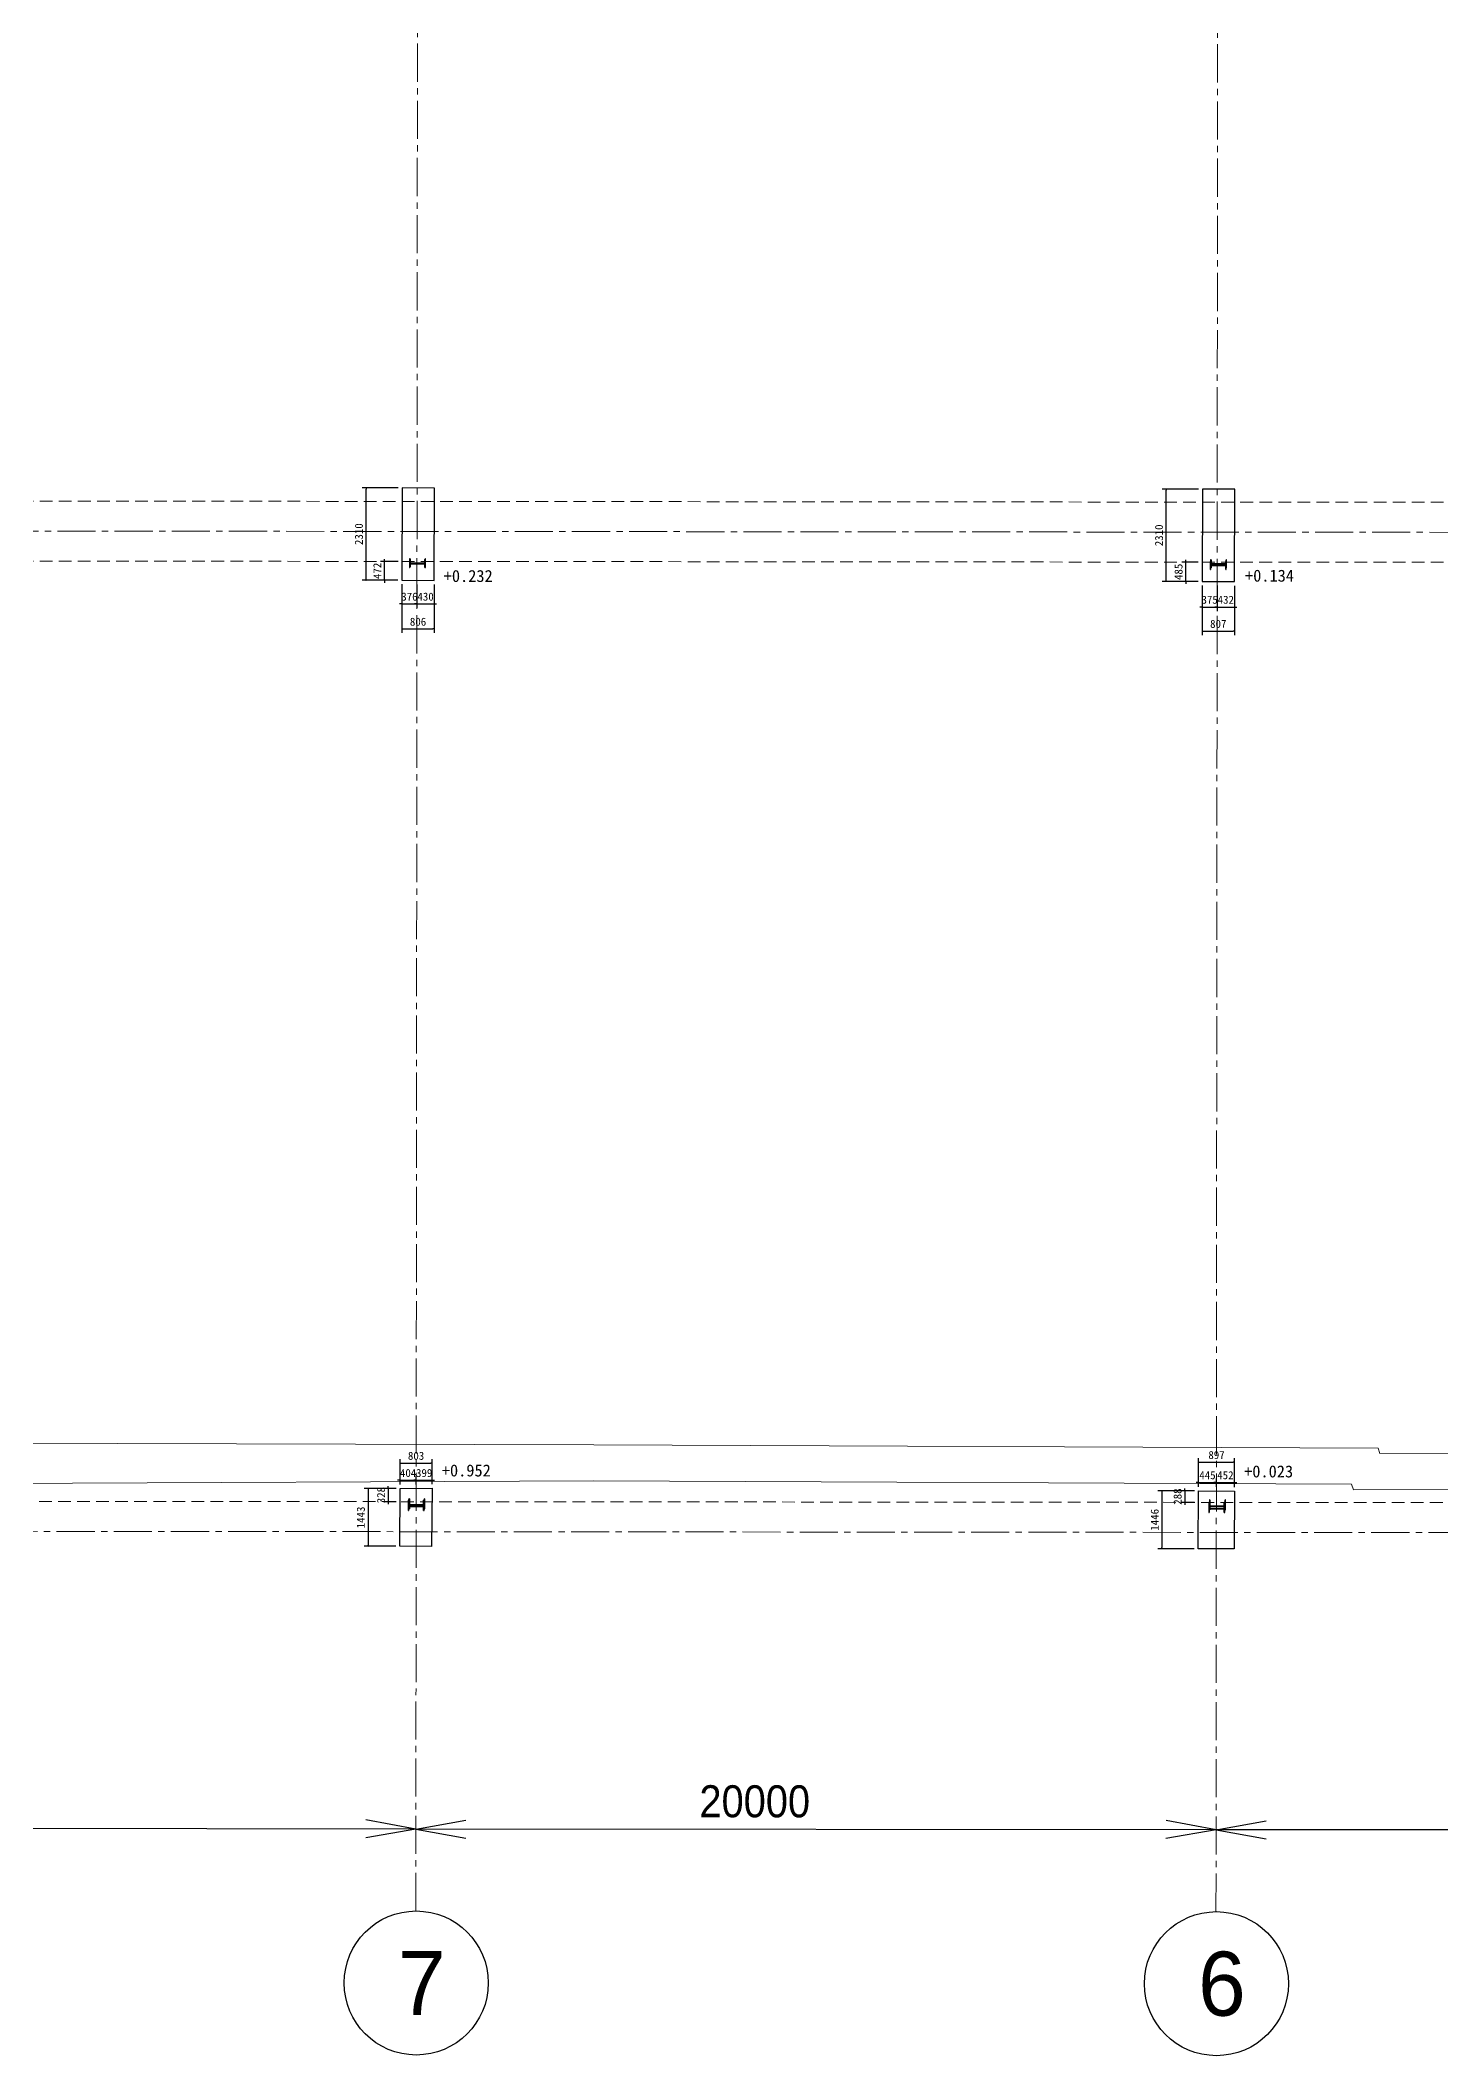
# Model space of a CAD drawing. Header units: millimetres. Extents: x -1487388 to 1863726, y -1887513 to 1367480.
# Drawn here: x 50585 to 85586, y -1441028 to -1390656 of the extents above; entities that cross this region are included whole.
import ezdxf
from ezdxf.enums import TextEntityAlignment as Align

# ---------------------------------------------------------------- set-up
doc = ezdxf.new("R2010")
doc.units = ezdxf.units.MM
doc.header["$LTSCALE"] = 50
doc.header["$PDMODE"] = 35
doc.header["$PDSIZE"] = -0.15
doc.linetypes.add('CENTER', pattern=[9.525, 6.35, -3.175])
doc.linetypes.add('CENTER2', pattern=[28.575, 19.05, -3.175, 3.175, -3.175])
doc.layers.add('一点鎖線', color=6, linetype='CENTER', lineweight=20)
doc.layers.add('注釈', color=9, linetype='Continuous', lineweight=25)
for name, color, linetype in [('上部鉄骨', 30, 'Continuous'), ('下部鉄骨', 3, 'Continuous'), ('基礎', 7, 'Continuous'), ('寸法', 7, 'Continuous'), ('現況', 7, 'Continuous'), ('通り芯', 7, 'Continuous')]:
    doc.layers.add(name, color=color, linetype=linetype)
doc.styles.add('MSゴシック', font='')
doc.styles.get("Standard").update_dxf_attribs({"font": 'MS UI Gothic.ttf'})
doc.styles.get('MSゴシック').set_extended_font_data('MS Gothic')
doc.dimstyles.new('DIM_200_MSゴシック', dxfattribs={"dimtxt": 200, "dimasz": 30, "dimexe": 100, "dimexo": 100, "dimgap": 80, "dimtad": 1, "dimdec": 0, "dimzin": 0, "dimdsep": 46, "dimtxsty": 'MSゴシック', "dimblk": 'DOT', "dimcen": 0, "dimclrd": 256, "dimclre": 256, "dimclrt": 7, "dimaunit": 1, "dimadec": 3, "dimazin": 0, "dimtfac": 1, "dimtdec": 0, "dimtix": 1, "dimtmove": 2, "dimatfit": 3, "dimldrblk": 'ORIGIN2', "dimfxl": 1, "dimtolj": 1, "dimtzin": 0, "dimarcsym": 0})

# ---------------------------------------------------------------- blocks, each defined once
blk = doc.blocks.new('_Dot')
at = {"color": 0, "linetype": 'ByBlock', "lineweight": -2}
blk.add_line((-0.5, 0), (-1, 0), dxfattribs=at)
at = {"color": 0, "linetype": 'ByBlock', "const_width": 0.5}
blk.add_lwpolyline([(-0.25, 0, 1), (0.25, 0, 1)], format="xyb", close=True, dxfattribs=at)
blk = doc.blocks.new('*D54')
at = {"layer": 'Defpoints', "color": 0, "transparency": 16777216}
for p in [(59575, -1426853), (59283, -1427181), (59575, -1427181)]:
    blk.add_point(p, dxfattribs=at)
at = {"layer": '寸法', "lineweight": -2, "transparency": 16777216}
for p, q in [((59475, -1426853), (59183, -1426853)), ((59283, -1426823), (59283, -1426793)), ((59283, -1426853), (59283, -1427181)), ((59475, -1427181), (59183, -1427181)), ((59283, -1427211), (59283, -1427241))]:
    blk.add_line(p, q, dxfattribs=at)
at = {"layer": '寸法', "lineweight": -2, "transparency": 16777216, "xscale": 30, "yscale": 30, "zscale": 30}
for p, rotation in [((59283, -1426853), 270), ((59283, -1427181), 90)]:
    blk.add_blockref('_Dot', p, dxfattribs=dict(at, rotation=rotation))
at = {"layer": '寸法', "color": 7, "transparency": 16777216, "insert": (59103, -1427017), "char_height": 200, "attachment_point": 5, "rotation": 90, "style": 'MSゴシック'}
blk.add_mtext('\\A1;328', dxfattribs=at)
blk = doc.blocks.new('_Origin2')
at = {"color": 0, "linetype": 'ByBlock', "lineweight": -2}
blk.add_line((-0.5, 0), (-1, 0), dxfattribs=at)
for radius in [0.5, 0.25]:
    blk.add_circle((0, 0), radius, dxfattribs=at)
blk = doc.blocks.new('*D55')
at = {"layer": 'Defpoints', "color": 0, "transparency": 16777216}
for p in [(59575, -1426853), (59979, -1426646), (59979, -1426849)]:
    blk.add_point(p, dxfattribs=at)
at = {"layer": '寸法', "lineweight": -2, "transparency": 16777216}
for p, q in [((59545, -1426646), (59515, -1426646)), ((59575, -1426753), (59575, -1426546)), ((59575, -1426646), (59979, -1426646)), ((59979, -1426749), (59979, -1426546)), ((60009, -1426646), (60039, -1426646))]:
    blk.add_line(p, q, dxfattribs=at)
at = {"layer": '寸法', "lineweight": -2, "transparency": 16777216, "xscale": 30, "yscale": 30, "zscale": 30}
blk.add_blockref('_Dot', (59575, -1426646), dxfattribs=at)
at = {"layer": '寸法', "lineweight": -2, "transparency": 16777216, "xscale": 30, "yscale": 30, "zscale": 30, "rotation": 180}
blk.add_blockref('_Dot', (59979, -1426646), dxfattribs=at)
at = {"layer": '寸法', "color": 7, "transparency": 16777216, "insert": (59777, -1426466), "char_height": 200, "attachment_point": 5, "style": 'MSゴシック'}
blk.add_mtext('\\A1;404', dxfattribs=at)
blk = doc.blocks.new('*D56')
at = {"layer": 'Defpoints', "color": 0, "transparency": 16777216}
for p in [(60378, -1426217), (59575, -1426853), (60378, -1426846)]:
    blk.add_point(p, dxfattribs=at)
at = {"layer": '寸法', "lineweight": -2, "transparency": 16777216}
for p, q in [((59575, -1426753), (59575, -1426117)), ((59605, -1426217), (60348, -1426217)), ((60378, -1426746), (60378, -1426117))]:
    blk.add_line(p, q, dxfattribs=at)
at = {"layer": '寸法', "lineweight": -2, "transparency": 16777216, "xscale": 30, "yscale": 30, "zscale": 30, "rotation": 180}
blk.add_blockref('_Dot', (59575, -1426217), dxfattribs=at)
at = {"layer": '寸法', "lineweight": -2, "transparency": 16777216, "xscale": 30, "yscale": 30, "zscale": 30}
blk.add_blockref('_Dot', (60378, -1426217), dxfattribs=at)
at = {"layer": '寸法', "color": 7, "transparency": 16777216, "insert": (59977, -1426037), "char_height": 200, "attachment_point": 5, "style": 'MSゴシック'}
blk.add_mtext('\\A1;803', dxfattribs=at)
blk = doc.blocks.new('*D57')
at = {"layer": 'Defpoints', "color": 0, "transparency": 16777216}
for p in [(59979, -1426849), (60378, -1426646), (60378, -1426846)]:
    blk.add_point(p, dxfattribs=at)
at = {"layer": '寸法', "lineweight": -2, "transparency": 16777216}
for p, q in [((59949, -1426646), (59919, -1426646)), ((59979, -1426749), (59979, -1426546)), ((59979, -1426646), (60378, -1426646)), ((60378, -1426746), (60378, -1426546)), ((60408, -1426646), (60438, -1426646))]:
    blk.add_line(p, q, dxfattribs=at)
at = {"layer": '寸法', "lineweight": -2, "transparency": 16777216, "xscale": 30, "yscale": 30, "zscale": 30}
blk.add_blockref('_Dot', (59979, -1426646), dxfattribs=at)
at = {"layer": '寸法', "lineweight": -2, "transparency": 16777216, "xscale": 30, "yscale": 30, "zscale": 30, "rotation": 180}
blk.add_blockref('_Dot', (60378, -1426646), dxfattribs=at)
at = {"layer": '寸法', "color": 7, "transparency": 16777216, "insert": (60179, -1426466), "char_height": 200, "attachment_point": 5, "style": 'MSゴシック'}
blk.add_mtext('\\A1;399', dxfattribs=at)
blk = doc.blocks.new('*D58')
at = {"layer": 'Defpoints', "color": 0, "transparency": 16777216}
for p in [(79534, -1426911), (79191, -1427198), (79534, -1427198)]:
    blk.add_point(p, dxfattribs=at)
at = {"layer": '寸法', "lineweight": -2, "transparency": 16777216}
for p, q in [((79434, -1426911), (79091, -1426911)), ((79191, -1426881), (79191, -1426851)), ((79191, -1426911), (79191, -1427198)), ((79434, -1427198), (79091, -1427198)), ((79191, -1427228), (79191, -1427258))]:
    blk.add_line(p, q, dxfattribs=at)
at = {"layer": '寸法', "lineweight": -2, "transparency": 16777216, "xscale": 30, "yscale": 30, "zscale": 30}
for p, rotation in [((79191, -1426911), 270), ((79191, -1427198), 90)]:
    blk.add_blockref('_Dot', p, dxfattribs=dict(at, rotation=rotation))
at = {"layer": '寸法', "color": 7, "transparency": 16777216, "insert": (79011, -1427054), "char_height": 200, "attachment_point": 5, "rotation": 90, "style": 'MSゴシック'}
blk.add_mtext('\\A1;288', dxfattribs=at)
blk = doc.blocks.new('*D59')
at = {"layer": 'Defpoints', "color": 0, "transparency": 16777216}
for p in [(80431, -1426197), (79534, -1426911), (80431, -1426915)]:
    blk.add_point(p, dxfattribs=at)
at = {"layer": '寸法', "lineweight": -2, "transparency": 16777216}
for p, q in [((79534, -1426811), (79534, -1426097)), ((79564, -1426197), (80401, -1426197)), ((80431, -1426815), (80431, -1426097))]:
    blk.add_line(p, q, dxfattribs=at)
at = {"layer": '寸法', "lineweight": -2, "transparency": 16777216, "xscale": 30, "yscale": 30, "zscale": 30, "rotation": 180}
blk.add_blockref('_Dot', (79534, -1426197), dxfattribs=at)
at = {"layer": '寸法', "lineweight": -2, "transparency": 16777216, "xscale": 30, "yscale": 30, "zscale": 30}
blk.add_blockref('_Dot', (80431, -1426197), dxfattribs=at)
at = {"layer": '寸法', "color": 7, "transparency": 16777216, "insert": (79983, -1426017), "char_height": 200, "attachment_point": 5, "style": 'MSゴシック'}
blk.add_mtext('\\A1;897', dxfattribs=at)
blk = doc.blocks.new('*D60')
at = {"layer": 'Defpoints', "color": 0, "transparency": 16777216}
for p in [(79534, -1426911), (79979, -1426702), (79979, -1426911)]:
    blk.add_point(p, dxfattribs=at)
at = {"layer": '寸法', "lineweight": -2, "transparency": 16777216}
for p, q in [((79504, -1426702), (79474, -1426702)), ((79534, -1426811), (79534, -1426602)), ((79534, -1426702), (79979, -1426702)), ((79979, -1426811), (79979, -1426602)), ((80009, -1426702), (80039, -1426702))]:
    blk.add_line(p, q, dxfattribs=at)
at = {"layer": '寸法', "lineweight": -2, "transparency": 16777216, "xscale": 30, "yscale": 30, "zscale": 30}
blk.add_blockref('_Dot', (79534, -1426702), dxfattribs=at)
at = {"layer": '寸法', "lineweight": -2, "transparency": 16777216, "xscale": 30, "yscale": 30, "zscale": 30, "rotation": 180}
blk.add_blockref('_Dot', (79979, -1426702), dxfattribs=at)
at = {"layer": '寸法', "color": 7, "transparency": 16777216, "insert": (79757, -1426522), "char_height": 200, "attachment_point": 5, "style": 'MSゴシック'}
blk.add_mtext('\\A1;445', dxfattribs=at)
blk = doc.blocks.new('*D61')
at = {"layer": 'Defpoints', "color": 0, "transparency": 16777216}
for p in [(79979, -1426911), (80431, -1426702), (80431, -1426915)]:
    blk.add_point(p, dxfattribs=at)
at = {"layer": '寸法', "lineweight": -2, "transparency": 16777216}
for p, q in [((79949, -1426702), (79919, -1426702)), ((79979, -1426811), (79979, -1426602)), ((79979, -1426702), (80431, -1426702)), ((80431, -1426815), (80431, -1426602)), ((80461, -1426702), (80491, -1426702))]:
    blk.add_line(p, q, dxfattribs=at)
at = {"layer": '寸法', "lineweight": -2, "transparency": 16777216, "xscale": 30, "yscale": 30, "zscale": 30}
blk.add_blockref('_Dot', (79979, -1426702), dxfattribs=at)
at = {"layer": '寸法', "lineweight": -2, "transparency": 16777216, "xscale": 30, "yscale": 30, "zscale": 30, "rotation": 180}
blk.add_blockref('_Dot', (80431, -1426702), dxfattribs=at)
at = {"layer": '寸法', "color": 7, "transparency": 16777216, "insert": (80205, -1426522), "char_height": 200, "attachment_point": 5, "style": 'MSゴシック'}
blk.add_mtext('\\A1;452', dxfattribs=at)
blk = doc.blocks.new('*D107')
at = {"layer": 'Defpoints', "color": 0, "transparency": 16777216}
for p in [(79215, -1403698), (79626, -1403698), (79624, -1404183)]:
    blk.add_point(p, dxfattribs=at)
at = {"layer": '寸法', "lineweight": -2, "transparency": 16777216}
for p, q in [((79526, -1403698), (79115, -1403698)), ((79215, -1403668), (79215, -1403638)), ((79215, -1404183), (79215, -1403698)), ((79524, -1404183), (79115, -1404183)), ((79215, -1404213), (79215, -1404243))]:
    blk.add_line(p, q, dxfattribs=at)
at = {"layer": '寸法', "lineweight": -2, "transparency": 16777216, "xscale": 30, "yscale": 30, "zscale": 30}
for p, rotation in [((79215, -1403698), 270), ((79215, -1404183), 90)]:
    blk.add_blockref('_Dot', p, dxfattribs=dict(at, rotation=rotation))
at = {"layer": '寸法', "color": 7, "transparency": 16777216, "insert": (79035, -1403941), "char_height": 200, "attachment_point": 5, "rotation": 90, "style": 'MSゴシック'}
blk.add_mtext('\\A1;485', dxfattribs=at)
blk = doc.blocks.new('*D108')
at = {"layer": 'Defpoints', "color": 0, "transparency": 16777216}
for p in [(78727, -1401874), (79634, -1401874), (79624, -1404183)]:
    blk.add_point(p, dxfattribs=at)
at = {"layer": '寸法', "lineweight": -2, "transparency": 16777216}
for p, q in [((79534, -1401874), (78627, -1401874)), ((78727, -1404153), (78727, -1401904)), ((79524, -1404183), (78627, -1404183))]:
    blk.add_line(p, q, dxfattribs=at)
at = {"layer": '寸法', "lineweight": -2, "transparency": 16777216, "xscale": 30, "yscale": 30, "zscale": 30}
for p, rotation in [((78727, -1401874), 90), ((78727, -1404183), 270)]:
    blk.add_blockref('_Dot', p, dxfattribs=dict(at, rotation=rotation))
at = {"layer": '寸法', "color": 7, "transparency": 16777216, "insert": (78547, -1403029), "char_height": 200, "attachment_point": 5, "rotation": 90, "style": 'MSゴシック'}
blk.add_mtext('\\A1;2310', dxfattribs=at)
blk = doc.blocks.new('*D109')
at = {"layer": 'Defpoints', "color": 0, "transparency": 16777216}
for p in [(79624, -1404183), (79999, -1404185), (79999, -1404820)]:
    blk.add_point(p, dxfattribs=at)
at = {"layer": '寸法', "lineweight": -2, "transparency": 16777216}
for p, q in [((79624, -1404283), (79624, -1404920)), ((79999, -1404285), (79999, -1404920)), ((79594, -1404820), (79564, -1404820)), ((79624, -1404820), (79999, -1404820)), ((80029, -1404820), (80059, -1404820))]:
    blk.add_line(p, q, dxfattribs=at)
at = {"layer": '寸法', "lineweight": -2, "transparency": 16777216, "xscale": 30, "yscale": 30, "zscale": 30}
blk.add_blockref('_Dot', (79624, -1404820), dxfattribs=at)
at = {"layer": '寸法', "lineweight": -2, "transparency": 16777216, "xscale": 30, "yscale": 30, "zscale": 30, "rotation": 180}
blk.add_blockref('_Dot', (79999, -1404820), dxfattribs=at)
at = {"layer": '寸法', "color": 7, "transparency": 16777216, "insert": (79812, -1404640), "char_height": 200, "attachment_point": 5, "style": 'MSゴシック'}
blk.add_mtext('\\A1;375', dxfattribs=at)
blk = doc.blocks.new('*D110')
at = {"layer": 'Defpoints', "color": 0, "transparency": 16777216}
for p in [(79624, -1404183), (80431, -1404187), (80431, -1405422)]:
    blk.add_point(p, dxfattribs=at)
at = {"layer": '寸法', "lineweight": -2, "transparency": 16777216}
for p, q in [((79624, -1404283), (79624, -1405522)), ((80431, -1404287), (80431, -1405522)), ((79654, -1405422), (80401, -1405422))]:
    blk.add_line(p, q, dxfattribs=at)
at = {"layer": '寸法', "lineweight": -2, "transparency": 16777216, "xscale": 30, "yscale": 30, "zscale": 30, "rotation": 180}
blk.add_blockref('_Dot', (79624, -1405422), dxfattribs=at)
at = {"layer": '寸法', "lineweight": -2, "transparency": 16777216, "xscale": 30, "yscale": 30, "zscale": 30}
blk.add_blockref('_Dot', (80431, -1405422), dxfattribs=at)
at = {"layer": '寸法', "color": 7, "transparency": 16777216, "insert": (80027, -1405242), "char_height": 200, "attachment_point": 5, "style": 'MSゴシック'}
blk.add_mtext('\\A1;807', dxfattribs=at)
blk = doc.blocks.new('*D111')
at = {"layer": 'Defpoints', "color": 0, "transparency": 16777216}
for p in [(79999, -1404185), (80431, -1404187), (80431, -1404820)]:
    blk.add_point(p, dxfattribs=at)
at = {"layer": '寸法', "lineweight": -2, "transparency": 16777216}
for p, q in [((79999, -1404285), (79999, -1404920)), ((80431, -1404287), (80431, -1404920)), ((79969, -1404820), (79939, -1404820)), ((79999, -1404820), (80431, -1404820)), ((80461, -1404820), (80491, -1404820))]:
    blk.add_line(p, q, dxfattribs=at)
at = {"layer": '寸法', "lineweight": -2, "transparency": 16777216, "xscale": 30, "yscale": 30, "zscale": 30}
blk.add_blockref('_Dot', (79999, -1404820), dxfattribs=at)
at = {"layer": '寸法', "lineweight": -2, "transparency": 16777216, "xscale": 30, "yscale": 30, "zscale": 30, "rotation": 180}
blk.add_blockref('_Dot', (80431, -1404820), dxfattribs=at)
at = {"layer": '寸法', "color": 7, "transparency": 16777216, "insert": (80215, -1404640), "char_height": 200, "attachment_point": 5, "style": 'MSゴシック'}
blk.add_mtext('\\A1;432', dxfattribs=at)
blk = doc.blocks.new('*D112')
at = {"layer": 'Defpoints', "color": 0, "transparency": 16777216}
for p in [(59187, -1403681), (59625, -1403681), (59623, -1404153)]:
    blk.add_point(p, dxfattribs=at)
at = {"layer": '寸法', "lineweight": -2, "transparency": 16777216}
for p, q in [((59525, -1403681), (59087, -1403681)), ((59187, -1403651), (59187, -1403621)), ((59187, -1404153), (59187, -1403681)), ((59523, -1404153), (59087, -1404153)), ((59187, -1404183), (59187, -1404213))]:
    blk.add_line(p, q, dxfattribs=at)
at = {"layer": '寸法', "lineweight": -2, "transparency": 16777216, "xscale": 30, "yscale": 30, "zscale": 30}
for p, rotation in [((59187, -1403681), 270), ((59187, -1404153), 90)]:
    blk.add_blockref('_Dot', p, dxfattribs=dict(at, rotation=rotation))
at = {"layer": '寸法', "color": 7, "transparency": 16777216, "insert": (59007, -1403917), "char_height": 200, "attachment_point": 5, "rotation": 90, "style": 'MSゴシック'}
blk.add_mtext('\\A1;472', dxfattribs=at)
blk = doc.blocks.new('*D113')
at = {"layer": 'Defpoints', "color": 0, "transparency": 16777216}
for p in [(58728, -1401844), (59633, -1401844), (59623, -1404153)]:
    blk.add_point(p, dxfattribs=at)
at = {"layer": '寸法', "lineweight": -2, "transparency": 16777216}
for p, q in [((59533, -1401844), (58628, -1401844)), ((58728, -1404123), (58728, -1401874)), ((59523, -1404153), (58628, -1404153))]:
    blk.add_line(p, q, dxfattribs=at)
at = {"layer": '寸法', "lineweight": -2, "transparency": 16777216, "xscale": 30, "yscale": 30, "zscale": 30}
for p, rotation in [((58728, -1401844), 90), ((58728, -1404153), 270)]:
    blk.add_blockref('_Dot', p, dxfattribs=dict(at, rotation=rotation))
at = {"layer": '寸法', "color": 7, "transparency": 16777216, "insert": (58548, -1402999), "char_height": 200, "attachment_point": 5, "rotation": 90, "style": 'MSゴシック'}
blk.add_mtext('\\A1;2310', dxfattribs=at)
blk = doc.blocks.new('*D114')
at = {"layer": 'Defpoints', "color": 0, "transparency": 16777216}
for p in [(59623, -1404153), (60429, -1404157), (60429, -1405369)]:
    blk.add_point(p, dxfattribs=at)
at = {"layer": '寸法', "lineweight": -2, "transparency": 16777216}
for p, q in [((59623, -1404253), (59623, -1405469)), ((60429, -1404257), (60429, -1405469)), ((59653, -1405369), (60399, -1405369))]:
    blk.add_line(p, q, dxfattribs=at)
at = {"layer": '寸法', "lineweight": -2, "transparency": 16777216, "xscale": 30, "yscale": 30, "zscale": 30, "rotation": 180}
blk.add_blockref('_Dot', (59623, -1405369), dxfattribs=at)
at = {"layer": '寸法', "lineweight": -2, "transparency": 16777216, "xscale": 30, "yscale": 30, "zscale": 30}
blk.add_blockref('_Dot', (60429, -1405369), dxfattribs=at)
at = {"layer": '寸法', "color": 7, "transparency": 16777216, "insert": (60026, -1405189), "char_height": 200, "attachment_point": 5, "style": 'MSゴシック'}
blk.add_mtext('\\A1;806', dxfattribs=at)
blk = doc.blocks.new('*D115')
at = {"layer": 'Defpoints', "color": 0, "transparency": 16777216}
for p in [(59623, -1404153), (59999, -1404155), (59999, -1404742)]:
    blk.add_point(p, dxfattribs=at)
at = {"layer": '寸法', "lineweight": -2, "transparency": 16777216}
for p, q in [((59623, -1404253), (59623, -1404842)), ((59999, -1404255), (59999, -1404842)), ((59593, -1404742), (59563, -1404742)), ((59623, -1404742), (59999, -1404742)), ((60029, -1404742), (60059, -1404742))]:
    blk.add_line(p, q, dxfattribs=at)
at = {"layer": '寸法', "lineweight": -2, "transparency": 16777216, "xscale": 30, "yscale": 30, "zscale": 30}
blk.add_blockref('_Dot', (59623, -1404742), dxfattribs=at)
at = {"layer": '寸法', "lineweight": -2, "transparency": 16777216, "xscale": 30, "yscale": 30, "zscale": 30, "rotation": 180}
blk.add_blockref('_Dot', (59999, -1404742), dxfattribs=at)
at = {"layer": '寸法', "color": 7, "transparency": 16777216, "insert": (59811, -1404562), "char_height": 200, "attachment_point": 5, "style": 'MSゴシック'}
blk.add_mtext('\\A1;376', dxfattribs=at)
blk = doc.blocks.new('*D116')
at = {"layer": 'Defpoints', "color": 0, "transparency": 16777216}
for p in [(59999, -1404155), (60429, -1404157), (60429, -1404742)]:
    blk.add_point(p, dxfattribs=at)
at = {"layer": '寸法', "lineweight": -2, "transparency": 16777216}
for p, q in [((59999, -1404255), (59999, -1404842)), ((60429, -1404257), (60429, -1404842)), ((59969, -1404742), (59939, -1404742)), ((59999, -1404742), (60429, -1404742)), ((60459, -1404742), (60489, -1404742))]:
    blk.add_line(p, q, dxfattribs=at)
at = {"layer": '寸法', "lineweight": -2, "transparency": 16777216, "xscale": 30, "yscale": 30, "zscale": 30}
blk.add_blockref('_Dot', (59999, -1404742), dxfattribs=at)
at = {"layer": '寸法', "lineweight": -2, "transparency": 16777216, "xscale": 30, "yscale": 30, "zscale": 30, "rotation": 180}
blk.add_blockref('_Dot', (60429, -1404742), dxfattribs=at)
at = {"layer": '寸法', "color": 7, "transparency": 16777216, "insert": (60214, -1404562), "char_height": 200, "attachment_point": 5, "style": 'MSゴシック'}
blk.add_mtext('\\A1;430', dxfattribs=at)
blk = doc.blocks.new('*D142')
at = {"layer": 'Defpoints', "color": 0, "transparency": 16777216}
for p in [(79534, -1426911), (78619, -1428356), (79527, -1428356)]:
    blk.add_point(p, dxfattribs=at)
at = {"layer": '寸法', "lineweight": -2, "transparency": 16777216}
for p, q in [((79434, -1426911), (78519, -1426911)), ((78619, -1426941), (78619, -1428326)), ((79427, -1428356), (78519, -1428356))]:
    blk.add_line(p, q, dxfattribs=at)
at = {"layer": '寸法', "lineweight": -2, "transparency": 16777216, "xscale": 30, "yscale": 30, "zscale": 30}
for p, rotation in [((78619, -1426911), 90), ((78619, -1428356), 270)]:
    blk.add_blockref('_Dot', p, dxfattribs=dict(at, rotation=rotation))
at = {"layer": '寸法', "color": 7, "transparency": 16777216, "insert": (78439, -1427634), "char_height": 200, "attachment_point": 5, "rotation": 90, "style": 'MSゴシック'}
blk.add_mtext('\\A1;1446', dxfattribs=at)
blk = doc.blocks.new('*D143')
at = {"layer": 'Defpoints', "color": 0, "transparency": 16777216}
for p in [(59575, -1426853), (58777, -1428296), (59573, -1428296)]:
    blk.add_point(p, dxfattribs=at)
at = {"layer": '寸法', "lineweight": -2, "transparency": 16777216}
for p, q in [((59475, -1426853), (58677, -1426853)), ((58777, -1426883), (58777, -1428266)), ((59473, -1428296), (58677, -1428296))]:
    blk.add_line(p, q, dxfattribs=at)
at = {"layer": '寸法', "lineweight": -2, "transparency": 16777216, "xscale": 30, "yscale": 30, "zscale": 30}
for p, rotation in [((58777, -1426853), 90), ((58777, -1428296), 270)]:
    blk.add_blockref('_Dot', p, dxfattribs=dict(at, rotation=rotation))
at = {"layer": '寸法', "color": 7, "transparency": 16777216, "insert": (58597, -1427575), "char_height": 200, "attachment_point": 5, "rotation": 90, "style": 'MSゴシック'}
blk.add_mtext('\\A1;1443', dxfattribs=at)

msp = doc.modelspace()

# ---------------------------------------------------------------- linework, layer by layer
at = {"layer": '一点鎖線'}
for p, q in [((-270894.5, -1401894.7), (203109, -1402305.3)), ((-270895.8, -1403394.7), (203107.7, -1403805.3)), ((-270916.2, -1426894.6), (203087.3, -1427305.3))]:
    msp.add_line(p, q, dxfattribs=at)
at = {"layer": '上部鉄骨'}
for p, q in [((59827.2, -1403618.6), (59815.5, -1403618.6)), ((59815.5, -1403618.6), (59815.5, -1403818.6)), ((59815.5, -1403818.6), (59827.2, -1403818.6)), ((59827.2, -1403618.6), (59827.2, -1403818.6)), ((59827.2, -1403712.6), (60203.8, -1403712.6)), ((59827.2, -1403718.6), (60203.8, -1403718.6)), ((59827.2, -1403724.6), (60203.8, -1403724.6)), ((60015.5, -1403724.6), (60015.5, -1403712.6)), ((60203.8, -1403818.6), (60203.8, -1403618.6)), ((60215.5, -1403618.6), (60203.8, -1403618.6)), ((60203.8, -1403818.6), (60215.5, -1403818.6)), ((60215.5, -1403818.6), (60215.5, -1403618.6)), ((79847.7, -1403639.1), (79835.9, -1403639.1)), ((79835.9, -1403639.1), (79835.9, -1403839.1)), ((79835.9, -1403839.1), (79847.7, -1403839.1)), ((79847.7, -1403639.1), (79847.7, -1403839.1)), ((79847.7, -1403733.1), (80224.2, -1403733.1)), ((79847.7, -1403739.1), (80224.2, -1403739.1)), ((79847.7, -1403745.1), (80224.2, -1403745.1)), ((80035.9, -1403745.1), (80035.9, -1403733.1)), ((80224.2, -1403839.1), (80224.2, -1403639.1)), ((80235.9, -1403639.1), (80224.2, -1403639.1)), ((80224.2, -1403839.1), (80235.9, -1403839.1)), ((80235.9, -1403839.1), (80235.9, -1403639.1)), ((59808.6, -1427107.4), (59796.9, -1427107.4)), ((59796.9, -1427107.4), (59796.9, -1427359.2)), ((59796.9, -1427359.2), (59808.6, -1427359.2)), ((59808.6, -1427107.4), (59808.6, -1427359.2)), ((59808.6, -1427253.2), (60185.2, -1427253.2)), ((59808.6, -1427259.2), (60185.2, -1427259.2)), ((59808.6, -1427265.2), (60185.2, -1427265.2)), ((59996.9, -1427265.2), (59996.9, -1427253.2)), ((60185.2, -1427359.2), (60185.2, -1427107.4)), ((60196.9, -1427107.4), (60185.2, -1427107.4)), ((60185.2, -1427359.2), (60196.9, -1427359.2)), ((60196.9, -1427359.2), (60196.9, -1427107.4)), ((79820, -1427135.9), (79808.3, -1427135.9)), ((79808.3, -1427135.9), (79808.3, -1427387.8)), ((79808.3, -1427387.8), (79820, -1427387.8)), ((79820, -1427135.9), (79820, -1427387.8)), ((79820, -1427281.8), (80196.6, -1427281.8)), ((79820, -1427287.8), (80196.6, -1427287.8)), ((79820, -1427293.8), (80196.6, -1427293.8)), ((80008.3, -1427293.8), (80008.3, -1427281.8)), ((80196.6, -1427387.8), (80196.6, -1427135.9)), ((80208.3, -1427135.9), (80196.6, -1427135.9)), ((80196.6, -1427387.8), (80208.3, -1427387.8)), ((80208.3, -1427387.8), (80208.3, -1427135.9))]:
    msp.add_line(p, q, dxfattribs=at)
at = {"layer": '下部鉄骨'}
for p, q in [((59822, -1403632.6), (59810.3, -1403632.6)), ((59810.3, -1403632.6), (59810.3, -1403832.6)), ((59810.3, -1403832.6), (59822, -1403832.6)), ((59822, -1403632.6), (59822, -1403832.6)), ((59822, -1403726.6), (60198.5, -1403726.6)), ((59822, -1403732.6), (60198.5, -1403732.6)), ((59822, -1403738.6), (60198.5, -1403738.6)), ((60010.3, -1403738.6), (60010.3, -1403726.6)), ((60198.5, -1403832.6), (60198.5, -1403632.6)), ((60210.3, -1403632.6), (60198.5, -1403632.6)), ((60198.5, -1403832.6), (60210.3, -1403832.6)), ((60210.3, -1403832.6), (60210.3, -1403632.6)), ((79836.4, -1403679.9), (79824.7, -1403679.9)), ((79824.7, -1403679.9), (79824.7, -1403879.9)), ((79836.4, -1403679.9), (79836.4, -1403879.9)), ((79836.4, -1403773.9), (80213, -1403773.9)), ((79836.4, -1403779.9), (80213, -1403779.9)), ((79836.4, -1403785.9), (80213, -1403785.9)), ((80024.7, -1403785.9), (80024.7, -1403773.9)), ((80213, -1403879.9), (80213, -1403679.9)), ((80224.7, -1403679.9), (80213, -1403679.9)), ((80224.7, -1403879.9), (80224.7, -1403679.9)), ((79824.7, -1403879.9), (79836.4, -1403879.9)), ((80213, -1403879.9), (80224.7, -1403879.9)), ((59787.9, -1427145.8), (59776.2, -1427145.8)), ((59776.2, -1427145.8), (59776.2, -1427397.7)), ((59776.2, -1427397.7), (59787.9, -1427397.7)), ((59787.9, -1427145.8), (59787.9, -1427397.7)), ((59787.9, -1427291.7), (60164.5, -1427291.7)), ((59787.9, -1427297.7), (60164.5, -1427297.7)), ((59787.9, -1427303.7), (60164.5, -1427303.7)), ((59976.2, -1427303.7), (59976.2, -1427291.7)), ((60164.5, -1427397.7), (60164.5, -1427145.8)), ((60176.2, -1427145.8), (60164.5, -1427145.8)), ((60164.5, -1427397.7), (60176.2, -1427397.7)), ((60176.2, -1427397.7), (60176.2, -1427145.8)), ((79799, -1427198.9), (79787.3, -1427198.9)), ((79787.3, -1427198.9), (79787.3, -1427450.8)), ((79787.3, -1427450.8), (79799, -1427450.8)), ((79799, -1427198.9), (79799, -1427450.8)), ((79799, -1427344.8), (80175.6, -1427344.8)), ((79799, -1427350.8), (80175.6, -1427350.8)), ((79799, -1427356.8), (80175.6, -1427356.8)), ((79987.3, -1427356.8), (79987.3, -1427344.8)), ((80175.6, -1427450.8), (80175.6, -1427198.9)), ((80187.3, -1427198.9), (80175.6, -1427198.9)), ((80175.6, -1427450.8), (80187.3, -1427450.8)), ((80187.3, -1427450.8), (80187.3, -1427198.9))]:
    msp.add_line(p, q, dxfattribs=at)
at = {"layer": '基礎'}
for points in [[(59622.9, -1404153.5), (60429.2, -1404156.9), (60438.9, -1401847.1), (59632.6, -1401843.7)], [(79624.3, -1404183.4), (80430.6, -1404186.8), (80440.4, -1401877), (79634.1, -1401873.6)], [(79534.4, -1426910.6), (80431.2, -1426915.1), (80424, -1428360.9), (79527.2, -1428356.5)]]:
    msp.add_lwpolyline(points, close=True, dxfattribs=at)
msp.add_lwpolyline([(59573, -1428296.2), (59575.3, -1426853.3), (60377.9, -1426845.7), (60363.3, -1428302.7), (59573, -1428296.2)], dxfattribs=at)
at = {"layer": '寸法'}
for p, q in [((59971.9, -1435362.3), (39971.9, -1435345)), ((59971.9, -1435362.3), (58720.5, -1435586)), ((59971.9, -1435362.3), (58720.9, -1435136.4)), ((59971.9, -1435362.3), (61223.3, -1435138.6)), ((79971.9, -1435379.6), (59971.9, -1435362.3)), ((59971.9, -1435362.3), (61222.9, -1435588.2)), ((79971.9, -1435379.6), (78720.5, -1435603.3)), ((79971.9, -1435379.6), (78720.9, -1435153.7)), ((79971.9, -1435379.6), (81223.3, -1435155.9)), ((99971.9, -1435396.9), (79971.9, -1435379.6)), ((79971.9, -1435379.6), (81222.9, -1435605.5))]:
    msp.add_line(p, q, dxfattribs=at)
at = {"layer": '注釈', "color": 7}
for centre in [(59980.7, -1439210.8), (79980.7, -1439228.1)]:
    msp.add_circle(centre, 1800, dxfattribs=at)
at = {"layer": '現況', "color": 140, "lineweight": 18}
for p, q in [((64419.3, -1425756.7), (48499.8, -1425720)), ((84021.1, -1425845.4), (64419.3, -1425756.7)), ((84064.4, -1425980.8), (84021.1, -1425845.4)), ((110565.9, -1425868.6), (84064.4, -1425980.8)), ((64416.2, -1426661.3), (47327.8, -1426733.4)), ((83359.9, -1426747), (64416.2, -1426661.3)), ((83405.1, -1426888.2), (83359.9, -1426747)), ((110764.9, -1426772.4), (83405.1, -1426888.2))]:
    msp.add_line(p, q, dxfattribs=at)
at = {"layer": '通り芯', "color": 8, "linetype": 'CENTER2', "lineweight": 13}
for p, q in [((59970.1, -1437410.8), (60051.1, -1343964.8)), ((79970.1, -1437428.1), (80051, -1343982.1)), ((-276170.8, -1402640.1), (213393.3, -1403064.2)), ((-276192.4, -1427640), (213371.6, -1428064.2))]:
    msp.add_line(p, q, dxfattribs=at)

# ---------------------------------------------------------------- texts
at = {"layer": '寸法', "width": 0.929941}
msp.add_text('20000', height=800, rotation=359.95036, dxfattribs=at).set_placement((67058.5, -1435068.3))
at = {"layer": '注釈', "color": 7}
for s, p in [('7', (59522.9, -1440010.4)), ('6', (79522.8, -1440027.7))]:
    msp.add_text(s, height=1600, rotation=359.95036, dxfattribs=at).set_placement(p)
at = {"layer": '現況', "style": 'MSゴシック'}
for s, p in [('+0.232', (61279.8, -1404044.5, 231.6)), ('+0.134', (81308.3, -1404036.4, 134)), ('+0.952', (61232.4, -1426400.6, 951.8)), ('+0.023', (81285.6, -1426424.7, 23.1))]:
    msp.add_text(s, height=300, dxfattribs=at).set_placement(p, align=Align.MIDDLE_CENTER)

# ---------------------------------------------------------------- dimensions: what is measured, and where the dimension line sits
at = {"layer": '寸法'}
for base, p1, p2, picture, middle in [((58728.4, -1401843.7), (59622.9, -1404153.5), (59632.6, -1401843.7), '*D113', (58548.4, -1402998.6)), ((78727.2, -1401873.6), (79624.3, -1404183.4), (79634.1, -1401873.6), '*D108', (78547.2, -1403028.5)), ((59187.104, -1403681.0037), (59622.858, -1404153.4895), (59624.8599, -1403681.0037), '*D112', (59007.104, -1403917.2466)), ((79215.1, -1403698.3), (79624.3, -1404183.4), (79626.4, -1403698.3), '*D107', (79035.1, -1403940.9)), ((58777.3, -1428296.2), (59575.3, -1426853.3), (59573, -1428296.2), '*D143', (58597.3, -1427574.8)), ((59283.3, -1427180.9), (59575.3, -1426853.3), (59574.8, -1427180.9), '*D54', (59103.3, -1427017.1)), ((78618.5, -1428356.5), (79534.4, -1426910.6), (79527.2, -1428356.5), '*D142', (78438.5, -1427633.6)), ((79191.1, -1427198.2), (79534.4, -1426910.6), (79534.1, -1427198.2), '*D58', (79011.1, -1427054.4))]:
    dim = msp.add_linear_dim(base=base, p1=p1, p2=p2, angle=90, dimstyle='DIM_200_MSゴシック', dxfattribs=at)
    dim.commit()
    dim.dimension.update_dxf_attribs({"geometry": picture, "text_midpoint": middle})
for base, p1, p2, picture, middle in [((59998.9, -1404742.2), (59622.9, -1404153.5), (59998.9, -1404155.1), '*D115', (59810.9, -1404562.2)), ((60429.2, -1405369.1), (59622.9, -1404153.5), (60429.2, -1404156.9), '*D114', (60026, -1405189.1)), ((60429.2, -1404742.2), (59998.9, -1404155.1), (60429.2, -1404156.9), '*D116', (60214, -1404562.2)), ((79998.9, -1404819.6), (79624.3, -1404183.4), (79998.9, -1404185), '*D109', (79811.6, -1404639.6)), ((80430.6, -1404819.6), (79998.9, -1404185), (80430.6, -1404186.8), '*D111', (80214.7, -1404639.6)), ((60377.9, -1426216.8), (59575.3, -1426853.3), (60377.9, -1426845.7), '*D56', (59976.6, -1426036.8)), ((80431.2, -1426196.6), (79534.4, -1426910.6), (80431.2, -1426915.1), '*D59', (79982.8, -1426016.6)), ((59979.2, -1426646), (59575.3, -1426853.3), (59979.2, -1426849.5), '*D55', (59777.3, -1426466)), ((60377.9, -1426646), (59979.2, -1426849.5), (60377.9, -1426845.7), '*D57', (60178.6, -1426466)), ((79979.2, -1426701.5), (79534.4, -1426910.6), (79979.2, -1426911), '*D60', (79756.8, -1426521.5)), ((80431.2, -1426701.5), (79979.2, -1426911), (80431.2, -1426915.1), '*D61', (80205.2, -1426521.5))]:
    dim = msp.add_linear_dim(base=base, p1=p1, p2=p2, dimstyle='DIM_200_MSゴシック', dxfattribs=at)
    dim.commit()
    dim.dimension.update_dxf_attribs({"geometry": picture, "text_midpoint": middle})
dim = msp.add_linear_dim(base=(80430.6, -1405421.6), p1=(79624.3, -1404183.4), p2=(80430.6, -1404186.8), text='807', dimstyle='DIM_200_MSゴシック', dxfattribs=at)
dim.commit()
dim.dimension.update_dxf_attribs({"geometry": '*D110', "text_midpoint": (80027.5, -1405241.6)})

doc.saveas('drawing.dxf')
